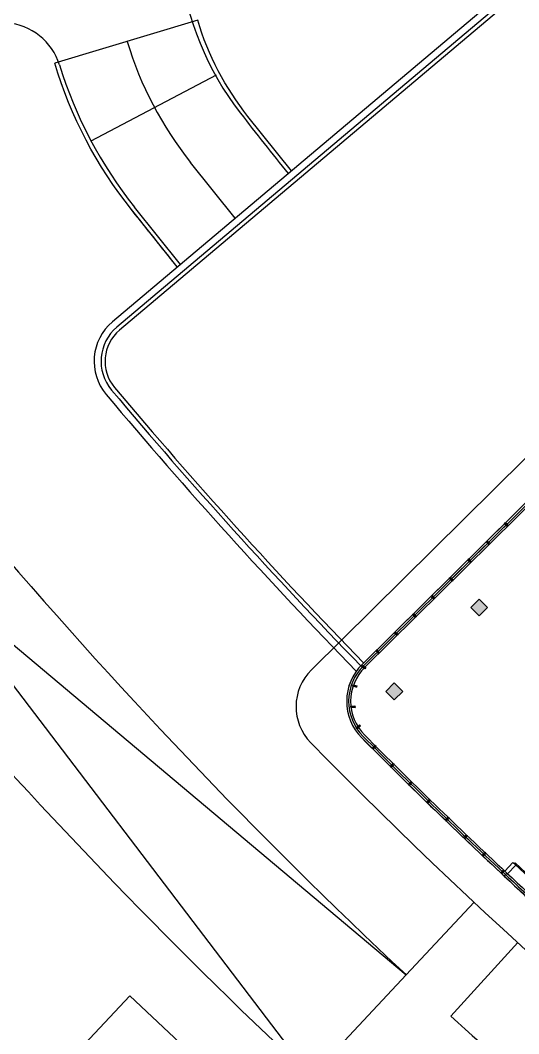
# Model space of a CAD drawing. Extents: x 1962160 to 37842216, y -162679 to 2997677.
# Drawn here: x 37411478 to 37436538, y 2558473 to 2609408 of the extents above; entities that cross this region are included whole.
import ezdxf

# ---------------------------------------------------------------- set-up
doc = ezdxf.new("R2010")
doc.units = 0
doc.header["$LTSCALE"] = 1000
doc.linetypes.add('CENTER', pattern=[2, 1.25, -0.25, 0.25, -0.25])
doc.linetypes.add('CENTER2', pattern=[28.575, 19.05, -3.175, 3.175, -3.175])
doc.layers.get('0').update_dxf_attribs({"color": 8})
for name, color, linetype in [('#标注', 8, 'Continuous'), ('#轴线', 8, 'CENTER2'), ('A-GRID', 8, 'CENTER'), ('DIM', 8, 'Continuous'), ('G-ACCS', 8, 'Continuous'), ('PUB_HATCH', 8, 'Continuous'), ('周边建筑', 8, 'Continuous')]:
    doc.layers.add(name, color=color, linetype=linetype)

# ---------------------------------------------------------------- blocks, each defined once
blk = doc.blocks.new('幕墙分隔')
blk.add_line((-40, -100), (40, 100))
blk.add_lwpolyline([(-40, 100), (40, 100), (40, -100), (-40, -100)], close=True)
blk = doc.blocks.new('$DorLib2D$00000001')
for p, q in [((0.45, 0.975), (0.5, 0.975)), ((0.45, 0), (0.45, 0.975)), ((0.5, 0), (0.5, 0.975)), ((0.5, 0), (0.45, 0))]:
    blk.add_line(p, q)
blk.add_arc((0.475, 0), 0.975, 91.4693, 180)
blk = doc.blocks.new('15')
at = {"layer": 'PUB_HATCH'}
for points in [[(34336234, 3988203), (34336661, 3988625), (34336239, 3989052), (34335812, 3988630)], [(34331966, 3983986), (34332393, 3984408), (34331971, 3984835), (34331545, 3984413)]]:
    blk.add_hatch(color=256, dxfattribs=at).paths.add_polyline_path(points)
at = {"layer": '周边建筑'}
for p, q in [((34361115, 4016163), (34330351, 3985764)), ((34343096, 3998358), (34330351, 3985764)), ((34343167, 3998287), (34330421, 3985693)), ((34343237, 3998216), (34330491, 3985622)), ((34334837, 3990056), (34340385, 3995538)), ((34336239, 3989052), (34335812, 3988630)), ((34336661, 3988625), (34336239, 3989052)), ((34335812, 3988630), (34336234, 3988203)), ((34336234, 3988203), (34336661, 3988625)), ((34331971, 3984835), (34331545, 3984413)), ((34332393, 3984408), (34331971, 3984835)), ((34331545, 3984413), (34331966, 3983986)), ((34331966, 3983986), (34332393, 3984408)), ((34337935, 3975818), (34337525, 3975380)), ((34337671, 3975243), (34338081, 3975682)), ((34338081, 3975682), (34337935, 3975818)), ((34337634, 3975278), (34337498, 3975131))]:
    blk.add_line(p, q, dxfattribs=at)
for points in [[(34353678, 4029966, 0.370039), (34349838, 4029999), (34317804, 4002991, 0.413765), (34317489, 3999330, 0.01814), (34330063, 3985426)], [(34354317, 4030505), (34353407, 4029738, 0.364136), (34350063, 4029731), (34318029, 4002723, 0.413765), (34317757, 3999556, 0.018102), (34330287, 3985698)], [(34354292, 4030223), (34353403, 4029473, 0.383971), (34350192, 4029578), (34318158, 4002571, 0.413765), (34317910, 3999684, 0.018099), (34330428, 3985840)]]:
    blk.add_lwpolyline(points, format="xyb", dxfattribs=at)
for points in [[(34359992, 4017303), (34327805, 3985497, 0.412976), (34327775, 3981828, 0.149442), (34462606, 3908362, 0.414726), (34465680, 3910394), (34474631, 3954750, 0.413123), (34472606, 3957811, -0.149509), (34363678, 4017272, 0.415715), (34359992, 4017303)], [(34364788, 4016146, 0.413532), (34361115, 4016163), (34330351, 3985764, 0.414781), (34330332, 3982083, 0.170492), (34485713, 3906702, 0.412564), (34488590, 3908973), (34498066, 3987461, 1.469014), (34452166, 3975482), (34449731, 3968074, -0.065316), (34400998, 3991683, 0.089348), (34393139, 3995037), (34392608, 3995159, -0.112536), (34383038, 3999773, -0.028917), (34364788, 4016146)]]:
    blk.add_lwpolyline(points, format="xyb", close=True, dxfattribs=at)
for centre, radius, start, end in [((34332178, 3983914), 2600, 134.6582, 224.7693), ((34332178, 3983914), 2600, 134.6582, 224.7693), ((34332178, 3983914), 2500, 134.6582, 224.7693), ((34332178, 3983914), 2400, 134.6582, 224.7693), ((34515345, 4165612), 260500, 224.76926, 226.92916), ((34515345, 4165612), 260400, 224.76926, 226.95341), ((34515345, 4165612), 260600, 224.76926, 263.47095), ((34515345, 4165612), 260600, 224.76926, 226.91431), ((34515345, 4165611), 260599, 226.91431, 226.96441), ((34515345, 4165611), 260499, 226.92916, 226.96441), ((34515345, 4165612), 260600, 226.96441, 227.59126), ((34515345, 4165612), 260500, 226.96441, 227.59126), ((34515345, 4165611), 260399, 226.95341, 226.96441), ((34515345, 4165612), 260400, 226.96441, 227.59126)]:
    blk.add_arc(centre, radius, start, end, dxfattribs=at)
for p in [(34337611, 3992797), (34336686, 3991883), (34335761, 3990970), (34333912, 3989142), (34332987, 3988228), (34332062, 3987314), (34331138, 3986401), (34330428, 3985630), (34329987, 3984683), (34329898, 3983642)]:
    blk.add_point(p, dxfattribs=at)
for p, rotation in [((34337611, 3992797), 224.1917501538661), ((34336686, 3991883), 224.1917501538661), ((34335761, 3990970), 224.1917501538661), ((34334837, 3990056), 224.1917501538661), ((34333912, 3989142), 224.1917501538661), ((34332987, 3988228), 224.1917501538661), ((34332062, 3987314), 224.1917501538661), ((34331138, 3986401), 224.1917501538661), ((34330428, 3985630), 235.0449105174297), ((34329987, 3984683), 255.0922766065849), ((34329898, 3983642), 275.139642695436), ((34332779, 3979790), 315.6266721981659), ((34335550, 3977107), 316.2923854920114), ((34336480, 3976224), 316.5086902014683)]:
    blk.add_blockref('幕墙分隔', p, dxfattribs=dict(at, rotation=rotation))
for p, xscale, rotation in [((34330172, 3982635), -1, 314.7202336101536), ((34330954, 3981600), -1, 314.9444624698638), ((34331864, 3980693), -0.9999999999999998, 315.2855673341527), ((34333699, 3978890), -1, 315.8513764906808), ((34334624, 3977995), -1, 316.0760807828756), ((34337420, 3975341), -1, 316.9804750401331)]:
    blk.add_blockref('幕墙分隔', p, dxfattribs=dict(at, xscale=xscale, rotation=rotation))
at = {"layer": '周边建筑', "xscale": 1100, "yscale": 1100, "zscale": 200, "rotation": 226.9204215256168}
blk.add_blockref('$DorLib2D$00000001', (34338383, 3976152), dxfattribs=at)
blk = doc.blocks.new('总体道路0521')
at = {"layer": 'G-ACCS'}
for p, q in [((35647779.253, 2918509.702), (35647772.068, 2918507.552)), ((35647773.89, 2918503.644), (35647780.196, 2918506.965)), ((35647781.133, 2918499.755), (35647778.89, 2918502.565)), ((35647778.381, 2918497.435), (35647776.078, 2918500.318)), ((35647793.156, 2918465.378), (35647789.741, 2918461.726)), ((35647795.352, 2918463.348), (35647791.975, 2918459.66))]:
    blk.add_line(p, q, dxfattribs=at)
for points in [[(35647783.964, 2918502.142), (35647781.781, 2918504.874, -0.096157), (35647779.253, 2918509.702)], [(35647778.228, 2918497.306), (35647775.921, 2918500.193, -0.096157), (35647772.068, 2918507.552)], [(35647778.228, 2918497.306, 0.000128), (35647775.921, 2918500.193, -0.096157), (35647772.068, 2918507.552)]]:
    blk.add_lwpolyline(points, format="xyb", dxfattribs=at)
for points in [[(35647784.96, 2918456.613), (35647765.655, 2918481.957), (35647789.741, 2918461.726)], [(35647789.741, 2918461.726), (35647784.96, 2918456.613)], [(35647789.073, 2918452.844), (35647781.977, 2918445.295), (35647771.048, 2918455.568), (35647775.842, 2918460.669), (35647783.127, 2918453.82), (35647785.297, 2918456.236)]]:
    blk.add_lwpolyline(points, dxfattribs=at)
for centre, radius, start, end in [((35647793.26, 2918514.222), 15, 94.5143, 217.7657), ((35647769.436, 2918506.581), 3, 17.0644, 154.698), ((35647792.952, 2918513.799), 17.999, 196.6522, 218.6225), ((35647792.952, 2918513.799), 21.599, 197.0644, 218.6225), ((35647970.97, 2918651.897), 239.8, 217.76571, 218.68947), ((35647972.515, 2918657.183), 267.6, 220.27665, 226.92072), ((35647972.515, 2918657.183), 274.6, 219.69872, 231.73931), ((35647972.515, 2918657.183), 267.6, 227.57187, 229.23586)]:
    blk.add_arc(centre, radius, start, end, dxfattribs=at)
blk = doc.blocks.new('A$C06ac024f')
at = {"xscale": 1000, "yscale": 1000, "zscale": 1000}
blk.add_blockref('总体道路0521', (-35647972511, -2918657177), dxfattribs=at)
at = {"layer": '周边建筑'}
blk.add_blockref('15', (-34515347, -4165614), dxfattribs=at)
blk = doc.blocks.new('DOTE-11')
at = {"layer": '#轴线'}
blk.add_lwpolyline([(36619930, 2865401, 0.466577), (36603298, 2824183, 0.186907), (36713200, 2729400)], format="xyb", dxfattribs=at)
blk = doc.blocks.new('FDGFH')
at = {"layer": 'A-GRID'}
blk.add_blockref('DOTE-11', (-36780599, -2918657), dxfattribs=at)

msp = doc.modelspace()

# ---------------------------------------------------------------- linework, layer by layer
at = {"layer": '#标注', "ltscale": 10}
msp.add_arc((37613652.6, 2756886), 205203.1, 208.744972, 248.924642, dxfattribs=at)

# ---------------------------------------------------------------- block references
at = {"layer": 'DIM', "ltscale": 10}
msp.add_blockref('A$C06ac024f', (37613657.1, 2756879.8), dxfattribs=at)
at = {"layer": 'DIM'}
msp.add_blockref('FDGFH', (37613657.1, 2756879.8), dxfattribs=at)

doc.saveas('drawing.dxf')
